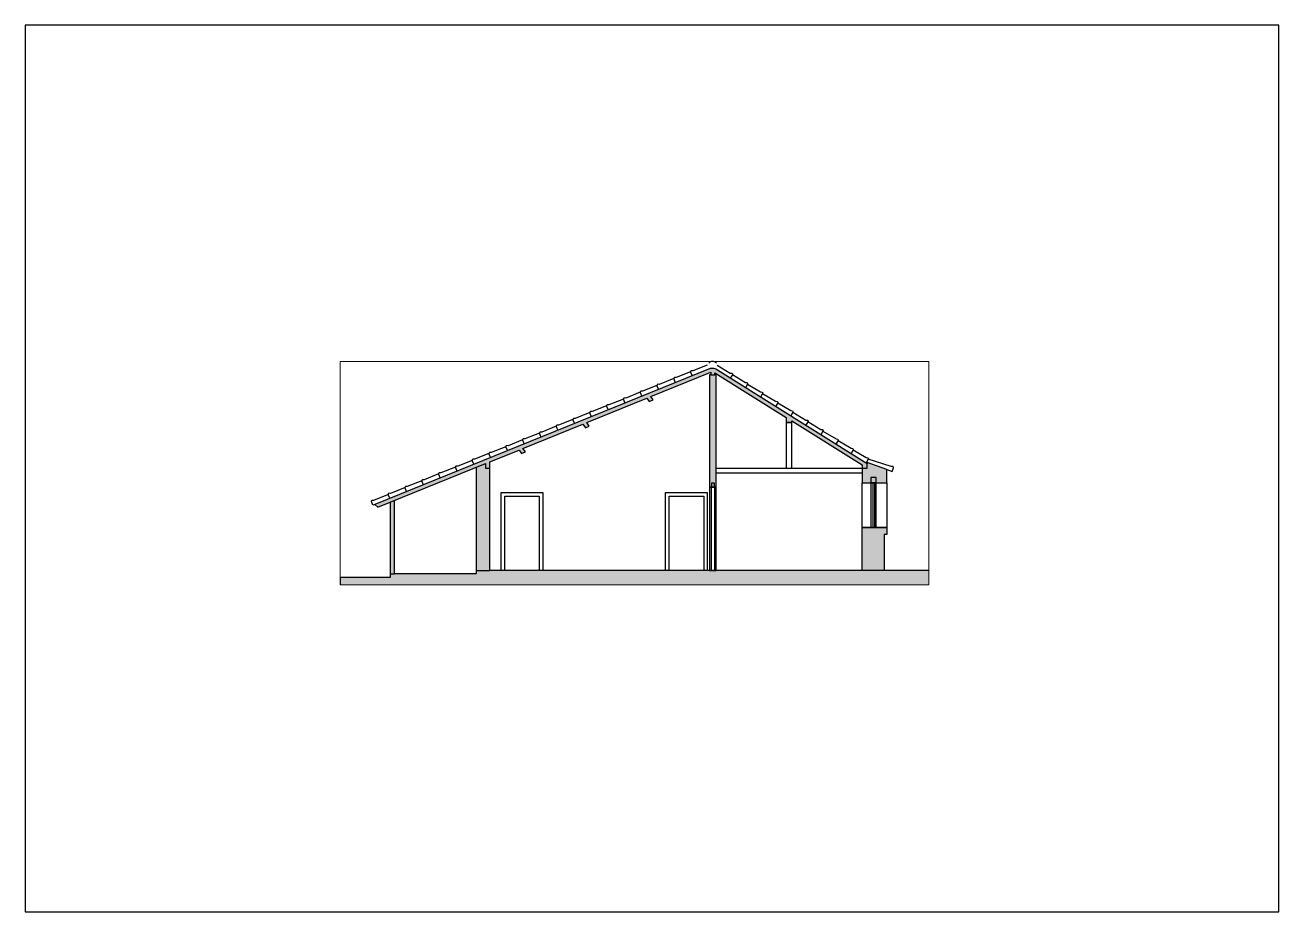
# Paper-space layout 'Layout1' of a CAD drawing. Header units: millimetres. Extents: x 21 to 318, y 103 to 313.
# The model-space entities are those that its viewports show. They can reach past a viewport. Long polylines and large blocks are cut down to what shows.
import ezdxf

# ---------------------------------------------------------------- set-up
doc = ezdxf.new("R2010")
doc.units = ezdxf.units.MM
for name, color, linetype, lineweight in [('A-ALV-___-___-EXI', 250, 'Continuous', 25), ('A-BAS-___-___-EXI', 250, 'Continuous', 25), ('A-COB-___-___-EXI', 250, 'Continuous', 25), ('A-JAN-___-___-EXI', 250, 'Continuous', 25), ('A-POR-___-___-EXI', 250, 'Continuous', 25)]:
    doc.layers.add(name, color=color, linetype=linetype, lineweight=lineweight)

# ---------------------------------------------------------------- blocks, each defined once
blk = doc.blocks.new('A4 HORIZONTAL - A4-22851351-Não nomeada')
at = {"layer": 'A-BAS-___-___-EXI'}
for p, q in [((317.79, 313), (20.79, 313)), ((20.79, 313), (20.79, 103)), ((317.79, 103), (317.79, 313)), ((20.79, 103), (317.79, 103))]:
    blk.add_line(p, q, dxfattribs=at)

msp = doc.modelspace()

# ---------------------------------------------------------------- hatches: boundary and pattern name
at = {"layer": 'A-ALV-___-___-EXI'}
h = msp.add_hatch(color=11, dxfattribs=at)
h.paths.add_polyline_path([(-75416, -12095), (-75416, -10357), (-75516, -10397), (-75516, -12095)])
h.paths.add_polyline_path([(-63819, -12015), (-63819, -11163), (-63750, -11163), (-63750, -10995), (-64339, -10995), (-64339, -12015)])
h.paths.add_polyline_path([(-73161, -12015), (-73161, -9590), (-73261, -9590), (-73261, -9484), (-73481, -9573), (-73481, -12015), (-73261, -12015)])
h.paths.add_polyline_path([(-67942, -10044), (-67908, -10044), (-67908, -9944), (-67838, -9944), (-67838, -10044), (-67796, -10044), (-67796, -7384), (-67956, -7384), (-67956, -10044)])
h.paths.add_polyline_path([(-64130, -9935), (-64130, -9815), (-64010, -9815), (-64010, -9935), (-63750, -9935), (-63750, -9626), (-64219, -9455), (-64219, -9595), (-64339, -9595), (-64339, -9935)])
at = {"layer": 'A-BAS-___-___-EXI', "true_color": 0xcb9898}
msp.add_hatch(color=253, dxfattribs=at).paths.add_polyline_path([(-62755, -12353), (-62755, -12015), (-73481, -12015), (-73481, -12095), (-75516, -12095), (-75516, -12178), (-76702, -12178), (-76702, -12353), (-69729, -12353)])
at = {"layer": 'A-COB-___-___-EXI', "true_color": 0xc19a82}
h = msp.add_hatch(color=33, dxfattribs=at)
h.paths.add_polyline_path([(-75812, -10518), (-73261, -9484), (-73261, -9590), (-73161, -9590), (-73161, -9443), (-72466, -9162), (-72408, -9244), (-72315, -9206), (-72373, -9124), (-70955, -8550), (-70895, -8636), (-70802, -8598), (-70862, -8512), (-69435, -7934), (-69382, -8011), (-69289, -7973), (-69343, -7897), (-67921, -7321), (-67921, -7384), (-67831, -7384), (-67831, -7331), (-66138, -8389), (-66138, -8513), (-66003, -8513), (-66003, -8474), (-64339, -9514), (-64339, -9595), (-64219, -9595), (-64219, -9487), (-67802, -7249), (-67847, -7234), (-67895, -7229), (-67942, -7235), (-75879, -10450)])
h.paths.add_polyline_path([(-67908, -10044), (-67838, -10044), (-67838, -9944), (-67908, -9944)])
h.paths.add_polyline_path([(-64130, -9935), (-64010, -9935), (-64010, -9815), (-64130, -9815)])

# ---------------------------------------------------------------- linework, layer by layer
at = {"layer": 'A-ALV-___-___-EXI'}
for p, q in [((-64339, -9595), (-64339, -9935)), ((-63750, -9935), (-63750, -9626)), ((-64339, -10995), (-64339, -9935)), ((-64339, -9935), (-63750, -9935)), ((-64339, -9935), (-64130, -9935)), ((-64010, -9935), (-63750, -9935)), ((-63750, -9935), (-63750, -10995)), ((-64339, -12015), (-64339, -10995)), ((-63750, -10995), (-64339, -10995)), ((-64339, -10995), (-63750, -10995)), ((-63750, -11163), (-63819, -11163)), ((-63819, -11163), (-63819, -12015)), ((-63750, -10995), (-63750, -11163)), ((-75516, -12095), (-75516, -12178)), ((-63819, -12015), (-64339, -12015))]:
    msp.add_line(p, q, dxfattribs=at)
for points in [[(-67921, -7384), (-67956, -7384), (-67956, -10044), (-67908, -10044), (-67838, -10044), (-67838, -9944), (-67908, -9944), (-67908, -10044)], [(-67838, -10044), (-67796, -10044), (-67796, -7384), (-67831, -7384)], [(-73481, -9573), (-73481, -12015), (-73161, -12015), (-73161, -9590)], [(-75516, -10397), (-75516, -12095), (-75416, -12095), (-75416, -10357)]]:
    msp.add_lwpolyline(points, dxfattribs=at)
at = {"layer": 'A-BAS-___-___-EXI'}
for p, q in [((-64339, -12015), (-73161, -12015)), ((-62755, -12015), (-63819, -12015)), ((-62755, -12353), (-62755, -12015)), ((-75516, -12178), (-76702, -12178)), ((-76702, -12178), (-76702, -12353)), ((-76702, -12353), (-62755, -12353))]:
    msp.add_line(p, q, dxfattribs=at)
msp.add_lwpolyline([(-73481, -12015), (-73481, -12095), (-75416, -12095)], dxfattribs=at)
at = {"layer": 'A-COB-___-___-EXI'}
for p, q in [((-64193, -9382), (-64243, -9465)), ((-63651, -9554), (-64193, -9382)), ((-63750, -9626), (-63628, -9673)), ((-63611, -9552), (-63651, -9554)), ((-63628, -9673), (-63595, -9586)), ((-63596, -9566), (-63611, -9552)), ((-63595, -9586), (-63596, -9566)), ((-64130, -9935), (-64010, -9935))]:
    msp.add_line(p, q, dxfattribs=at)
msp.add_lwpolyline([(-75879, -10450), (-75812, -10518), (-73261, -9484), (-73261, -9590), (-73161, -9590), (-73161, -9443), (-72466, -9162), (-72408, -9244), (-72315, -9206), (-72373, -9124), (-70955, -8550), (-70895, -8636), (-70802, -8598), (-70862, -8512), (-69435, -7934), (-69382, -8011), (-69289, -7973), (-69343, -7897), (-67921, -7321), (-67921, -7384), (-67831, -7384), (-67831, -7331), (-66138, -8389), (-66138, -8513), (-66003, -8513), (-66003, -8474), (-64339, -9514), (-64339, -9595), (-64219, -9595), (-64219, -9487), (-67761, -7273, 0.226299), (-67942, -7235), (-75879, -10450), (-75928, -10470), (-75964, -10382), (-75963, -10362), (-75948, -10348), (-75908, -10350), (-75574, -10216)], format="xyb", dxfattribs=at)
for points in [[(-68402, -7308), (-68745, -7446), (-68785, -7445), (-68799, -7458), (-68800, -7478), (-68764, -7568)], [(-68013, -7151), (-68347, -7285), (-68387, -7283), (-68401, -7297), (-68402, -7317), (-68366, -7407)], [(-67770, -7154), (-67461, -7339), (-67421, -7344), (-67409, -7359), (-67411, -7379), (-67461, -7462)], [(-67412, -7377), (-67103, -7561), (-67063, -7566), (-67051, -7582), (-67054, -7602), (-67104, -7685)], [(-69198, -7631), (-69541, -7769), (-69581, -7767), (-69595, -7781), (-69596, -7801), (-69560, -7891)], [(-68800, -7470), (-69143, -7607), (-69183, -7606), (-69197, -7620), (-69198, -7640), (-69162, -7729)], [(-67054, -7599), (-66745, -7784), (-66706, -7789), (-66693, -7804), (-66696, -7824), (-66746, -7907)], [(-69994, -7954), (-70337, -8091), (-70377, -8090), (-70391, -8104), (-70392, -8124), (-70356, -8213)], [(-69596, -7792), (-69939, -7930), (-69979, -7929), (-69993, -7942), (-69994, -7962), (-69958, -8052)], [(-66697, -7822), (-66388, -8006), (-66348, -8011), (-66336, -8027), (-66338, -8047), (-66388, -8130)], [(-70790, -8276), (-71133, -8414), (-71173, -8413), (-71187, -8426), (-71188, -8446), (-71152, -8536)], [(-70392, -8115), (-70735, -8253), (-70775, -8251), (-70789, -8265), (-70790, -8285), (-70754, -8375)], [(-66339, -8044), (-66030, -8229), (-65991, -8234), (-65978, -8250), (-65981, -8269), (-66031, -8353)], [(-65982, -8267), (-65673, -8451), (-65633, -8456), (-65621, -8472), (-65623, -8492), (-65673, -8575)], [(-71586, -8599), (-71929, -8737), (-71969, -8735), (-71983, -8749), (-71984, -8769), (-71948, -8859)], [(-71188, -8438), (-71531, -8575), (-71571, -8574), (-71585, -8588), (-71586, -8608), (-71550, -8697)], [(-65624, -8489), (-65315, -8674), (-65275, -8679), (-65263, -8695), (-65266, -8715), (-65316, -8798)], [(-71984, -8760), (-72327, -8898), (-72367, -8897), (-72381, -8910), (-72382, -8930), (-72345, -9020)], [(-65266, -8712), (-64957, -8897), (-64918, -8902), (-64905, -8917), (-64908, -8937), (-64958, -9020)], [(-72780, -9083), (-73123, -9221), (-73163, -9219), (-73177, -9233), (-73178, -9253), (-73141, -9343)], [(-72382, -8922), (-72725, -9059), (-72765, -9058), (-72779, -9072), (-72780, -9091), (-72743, -9181)], [(-64909, -8935), (-64600, -9119), (-64560, -9124), (-64548, -9140), (-64550, -9160), (-64600, -9243)], [(-64551, -9157), (-64242, -9342), (-64203, -9347), (-64190, -9363), (-64193, -9382)], [(-73576, -9406), (-73919, -9543), (-73959, -9542), (-73973, -9555), (-73974, -9575), (-73937, -9665)], [(-73178, -9244), (-73521, -9382), (-73561, -9380), (-73575, -9394), (-73576, -9414), (-73539, -9504)], [(-63750, -9626), (-64219, -9455), (-64219, -9487)], [(-74372, -9728), (-74715, -9866), (-74754, -9864), (-74769, -9878), (-74770, -9898), (-74733, -9988)], [(-73974, -9567), (-74317, -9704), (-74357, -9703), (-74371, -9717), (-74372, -9737), (-74335, -9827)], [(-75167, -10051), (-75510, -10188), (-75550, -10187), (-75565, -10201), (-75566, -10221), (-75529, -10311)], [(-74769, -9890), (-75112, -10027), (-75152, -10026), (-75167, -10039), (-75168, -10059), (-75131, -10149)], [(-64010, -9935), (-64010, -9815), (-64130, -9815), (-64130, -9935)]]:
    msp.add_lwpolyline(points, dxfattribs=at)
for points in [[(-66138, -8513), (-66138, -9595), (-66003, -9595), (-66003, -8513)], [(-67796, -9709), (-67796, -9595), (-64339, -9595), (-64339, -9709)]]:
    msp.add_lwpolyline(points, close=True, dxfattribs=at)
msp.add_arc((-67882, -7183), 120, 40.5516, 139.4484, dxfattribs=at)
at = {"layer": 'A-JAN-___-___-EXI'}
for points in [[(-64129, -9935), (-64129, -10995), (-64010, -10995), (-64010, -9935)], [(-64084, -9935), (-64084, -10995), (-64035, -10995), (-64035, -9935)]]:
    msp.add_lwpolyline(points, close=True, dxfattribs=at)
at = {"layer": 'A-POR-___-___-EXI'}
for points in [[(-67956, -10044), (-67956, -12015), (-67796, -12015), (-67796, -10044)], [(-67838, -10044), (-67838, -12015), (-67908, -12015), (-67908, -10044)], [(-71906, -10169), (-71906, -12015), (-72893, -12015), (-72893, -10169)], [(-72806, -12015), (-72806, -10255), (-71986, -10255), (-71986, -12015)], [(-68011, -10169), (-68011, -12015), (-68998, -12015), (-68998, -10169)], [(-68911, -12015), (-68911, -10255), (-68091, -10255), (-68091, -12015)]]:
    msp.add_lwpolyline(points, close=True, dxfattribs=at)

psp = doc.layouts.get("Layout1")

# ---------------------------------------------------------------- block references
at = {"layer": 'A-ALV-___-___-EXI'}
psp.add_blockref('A4 HORIZONTAL - A4-22851351-Não nomeada', (0, 0), dxfattribs=at)

# ---------------------------------------------------------------- viewports
at = {"layer": 'A-JAN-___-___-EXI'}
psp.add_viewport(center=(165.17, 206.91), size=(139.47, 52.892), view_center_point=(-69728.6, -9708.12), view_height=5289.2019, dxfattribs=at)

doc.saveas('drawing.dxf')
